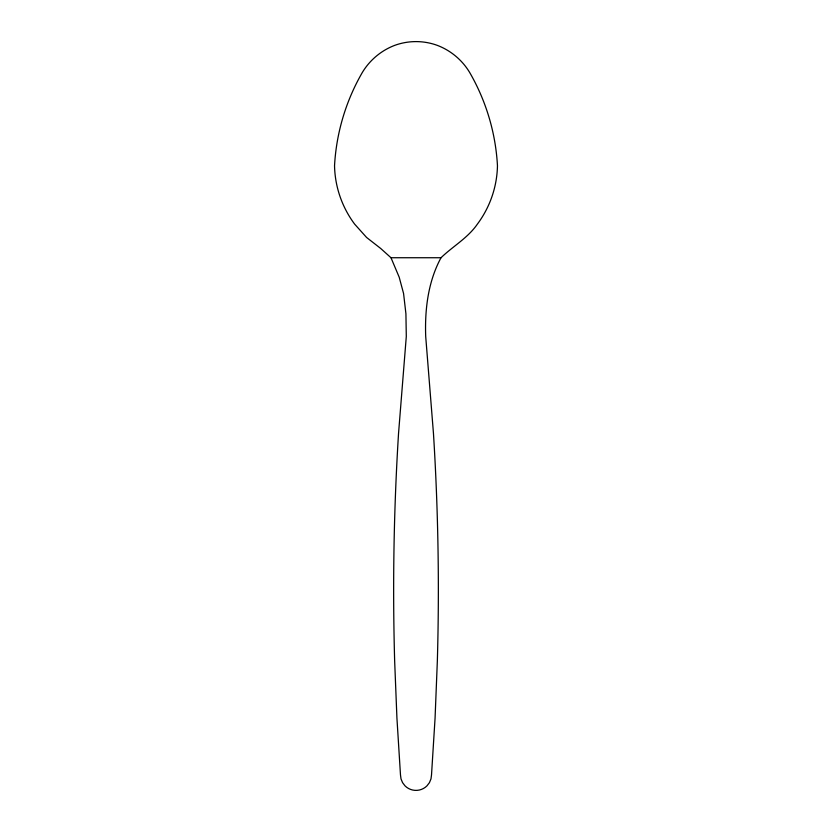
<?xml version="1.0" encoding="UTF-8"?>
<svg xmlns="http://www.w3.org/2000/svg" width="832" height="832" viewBox="0 0 832 832"><rect width="100%" height="100%" fill="white"/><g stroke="black" fill="none" stroke-linecap="round" stroke-linejoin="round"><path stroke-width="1.25" d="M441.012 257.733C428.022 281.788 424.736 309.514 425.703 336.461L433.462 433.462A2548.135 2527.335 0 0 1 437.341 661.138L435.074 718.047L431.517 774.883L430.986 778.898L429.437 782.642L426.972 785.855A15.454 15.34 0 0 1 405.018 785.855L402.563 782.642L401.014 778.898L400.483 774.883L396.926 718.047L394.659 661.138A2548.135 2527.335 0 0 1 398.538 433.462L406.297 336.461L405.922 313.789L403.572 293.509L399.194 277.191L390.988 257.733L380.702 248.477L366.59 237.463L354.64 224.13A102.866 101.795 0 0 1 334.537 165.755A213.013 210.808 0 0 1 362.232 72.634C369.658 60.185 381.212 50.471 394.774 45.344A60.59 59.01 0 0 1 437.237 45.344C450.788 50.471 462.353 60.174 469.758 72.634A213.013 210.808 0 0 1 497.463 165.755A102.866 101.795 0 0 1 477.37 224.141C467.813 238.004 452.899 246.251 441.012 257.733L390.988 257.733"/></g></svg>
